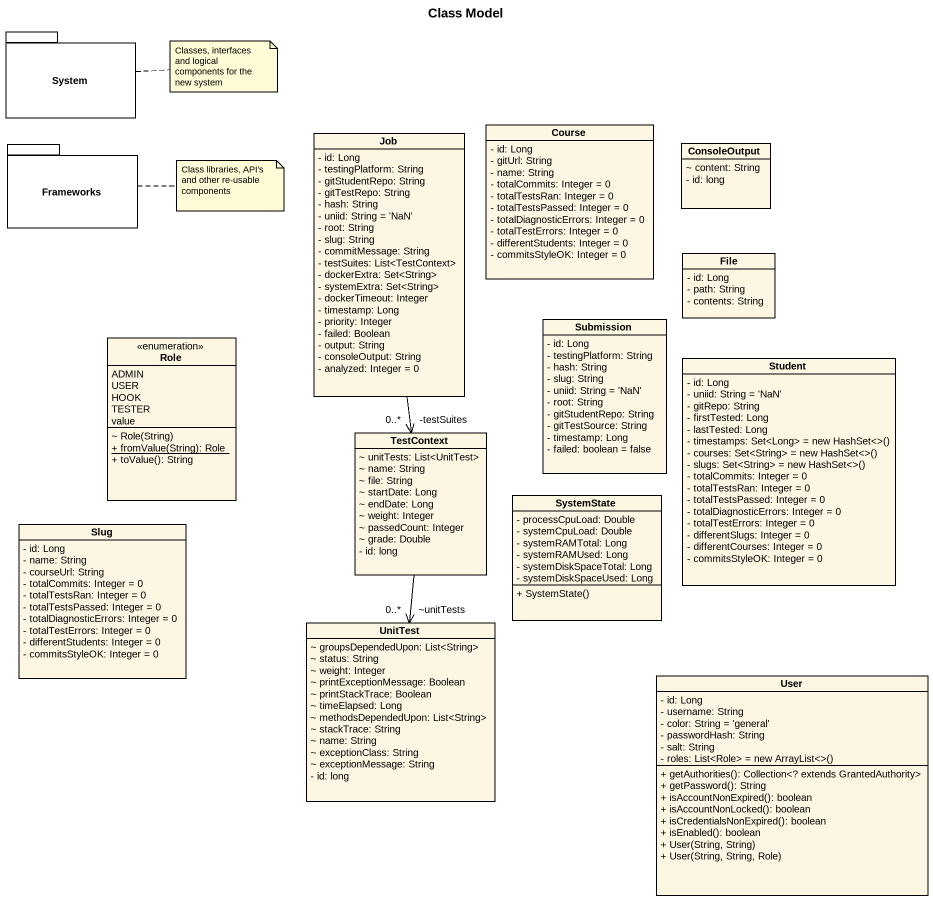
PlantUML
@startuml
title Class Model
hide circle
hide empty members
skinparam classAttributeIconSize 0
package System {
}
package Frameworks {
}
class Job {
  - id: Long
  - testingPlatform: String
  - gitStudentRepo: String
  - gitTestRepo: String
  - hash: String
  - uniid: String = 'NaN'
  - root: String
  - slug: String
  - commitMessage: String
  - testSuites: List<TestContext>
  - dockerExtra: Set<String>
  - systemExtra: Set<String>
  - dockerTimeout: Integer
  - timestamp: Long
  - priority: Integer
  - failed: Boolean
  - output: String
  - consoleOutput: String
  - analyzed: Integer = 0
}
class Course {
  - id: Long
  - gitUrl: String
  - name: String
  - totalCommits: Integer = 0
  - totalTestsRan: Integer = 0
  - totalTestsPassed: Integer = 0
  - totalDiagnosticErrors: Integer = 0
  - totalTestErrors: Integer = 0
  - differentStudents: Integer = 0
  - commitsStyleOK: Integer = 0
}
class ConsoleOutput {
  ~ content: String
  - id: long
}
class "File" as File_ {
  - id: Long
  - path: String
  - contents: String
}
enum Role {
  ADMIN
  USER
  HOOK
  TESTER
  value
  ~ Role(String)
  {static} + fromValue(String): Role
  + toValue(): String
}
class Submission {
  - id: Long
  - testingPlatform: String
  - hash: String
  - slug: String
  - uniid: String = 'NaN'
  - root: String
  - gitStudentRepo: String
  - gitTestSource: String
  - timestamp: Long
  - failed: boolean = false
}
class Student {
  - id: Long
  - uniid: String = 'NaN'
  - gitRepo: String
  - firstTested: Long
  - lastTested: Long
  {field} - timestamps: Set<Long> = new HashSet<>()
  {field} - courses: Set<String> = new HashSet<>()
  {field} - slugs: Set<String> = new HashSet<>()
  - totalCommits: Integer = 0
  - totalTestsRan: Integer = 0
  - totalTestsPassed: Integer = 0
  - totalDiagnosticErrors: Integer = 0
  - totalTestErrors: Integer = 0
  - differentSlugs: Integer = 0
  - differentCourses: Integer = 0
  - commitsStyleOK: Integer = 0
}
class TestContext {
  ~ unitTests: List<UnitTest>
  ~ name: String
  ~ file: String
  ~ startDate: Long
  ~ endDate: Long
  ~ weight: Integer
  ~ passedCount: Integer
  ~ grade: Double
  - id: long
}
class Slug {
  - id: Long
  - name: String
  - courseUrl: String
  - totalCommits: Integer = 0
  - totalTestsRan: Integer = 0
  - totalTestsPassed: Integer = 0
  - totalDiagnosticErrors: Integer = 0
  - totalTestErrors: Integer = 0
  - differentStudents: Integer = 0
  - commitsStyleOK: Integer = 0
}
class SystemState {
  - processCpuLoad: Double
  - systemCpuLoad: Double
  - systemRAMTotal: Long
  - systemRAMUsed: Long
  - systemDiskSpaceTotal: Long
  - systemDiskSpaceUsed: Long
  + SystemState()
}
class UnitTest {
  ~ groupsDependedUpon: List<String>
  ~ status: String
  ~ weight: Integer
  ~ printExceptionMessage: Boolean
  ~ printStackTrace: Boolean
  ~ timeElapsed: Long
  ~ methodsDependedUpon: List<String>
  ~ stackTrace: String
  ~ name: String
  ~ exceptionClass: String
  ~ exceptionMessage: String
  - id: long
}
class User {
  - id: Long
  - username: String
  - color: String = 'general'
  - passwordHash: String
  - salt: String
  {field} - roles: List<Role> = new ArrayList<>()
  + getAuthorities(): Collection<? extends GrantedAuthority>
  + getPassword(): String
  + isAccountNonExpired(): boolean
  + isAccountNonLocked(): boolean
  + isCredentialsNonExpired(): boolean
  + isEnabled(): boolean
  + User(String, String)
  + User(String, String, Role)
}
Job --> "-testSuites\n0..*" TestContext
TestContext --> "~unitTests\n0..*" UnitTest
note right of System : Classes, interfaces and logical components for the new system
note right of Frameworks : Class libraries, API's and other re-usable components
@enduml
